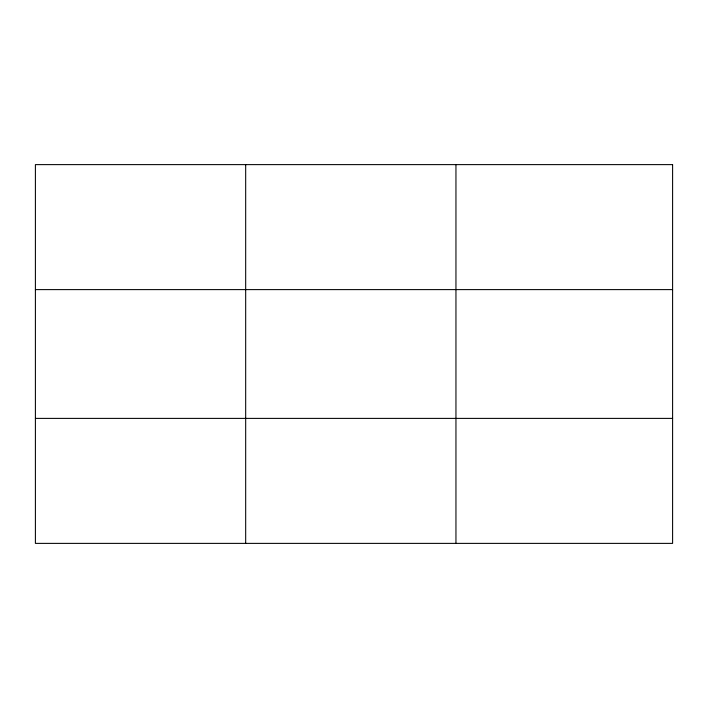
<?xml version="1.0" encoding="UTF-8"?>
<svg xmlns="http://www.w3.org/2000/svg" width="708" height="708" viewBox="0 0 708 708"><rect width="100%" height="100%" fill="white"/><g stroke="black" fill="none" stroke-linecap="round" stroke-linejoin="round"><path stroke-width="1.06" d="M245.676 164.619L245.676 543.381M455.952 164.619L455.952 543.381M35.4 289.607L672.6 289.607M35.4 418.393L672.6 418.393M672.6 164.619L672.6 543.381L35.4 543.381L35.4 164.619L672.6 164.619"/></g></svg>
